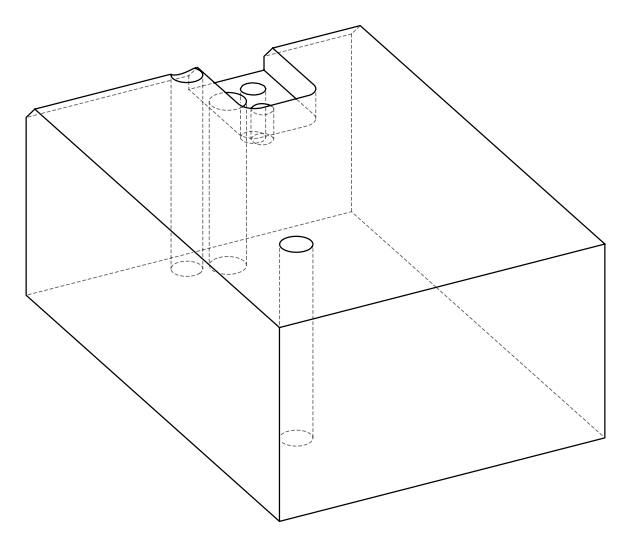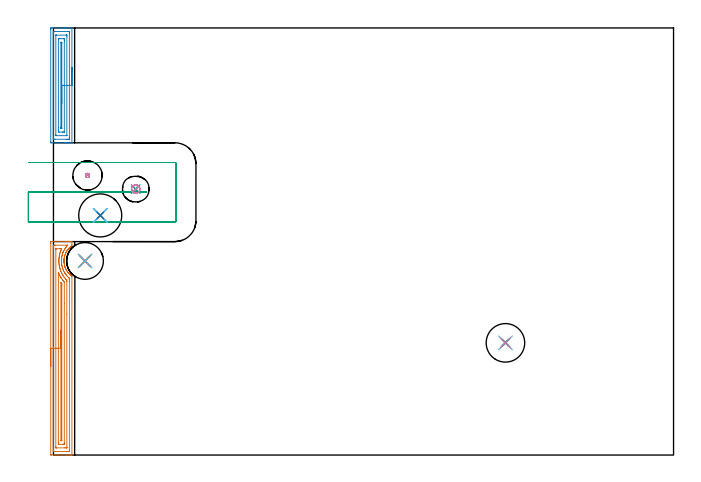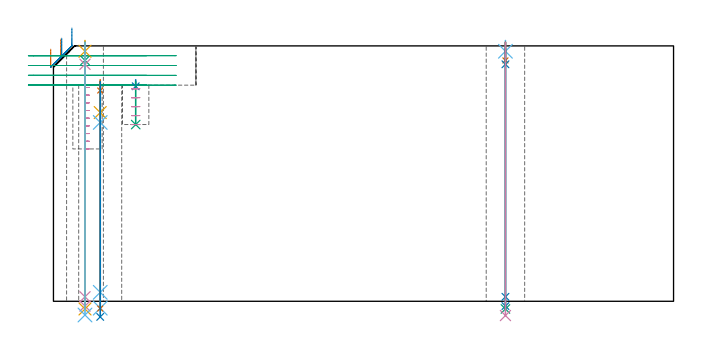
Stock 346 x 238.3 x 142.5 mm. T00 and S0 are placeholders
(PLAN: 22 operations, 17 tool changes, 17.2 min)
(1 AREA_MILL | FG_CHAMFER_SURFACE | UGT0205_001 | 4.75 min | 8745 mm3)
(2 AREA_MILL_1 | FG_CHAMFER_SURFACE_1 | UGT0205_001 | 2.75 min | 4916 mm3)
(3 MILL_SLOT | SLOT_PARTIAL_RECTANGULAR | UGT0201_105 | Follow Part, ap 5.5, ae 75% | 3.01 min | 93759 mm3)
(4 MILL_BLIND_HOLE_FROM_SOLID_MATERIAL | STEP1POCKET | UGT0201_132 | Spiral | 0.4 min | 7419 mm3)
(5 SPOT_DRILL | STEP1HOLE | NXT0321_9005460120000 | 0.05 min | 185 mm3)
(6 SPOT_DRILL_1 | STEP1HOLE_1 | NXT0321_9005460120000 | 0.05 min | 180 mm3)
(7 SPOT_DRILL_2 | STEP1HOLE_2 | NXT0321_9005460120000 | 0.05 min | 185 mm3)
(8 SPOT_DRILL_3 | STEP1POCKET_1 | NXT0321_9005460120000 | 0.03 min | 3 mm3)
(9 DRILL_BLIND_HOLE_INTO_CENTER | STEP1HOLE | UGT0301_178 | 0.04 min | 104 mm3)
(10 GUN_DRILL_THROUGH_HOLE | STEP1HOLE | UGT0307_001 | 0.63 min | 2620 mm3)
(11 SPADE_DRILL_TO_ENLARGE_THROUGH_HOLE | STEP1HOLE | UGT0306_003 | 0.6 min | 14540 mm3)
(12 DRILL_TO_ENLARGE_THROUGH_HOLE | STEP1HOLE | UGT0301_050 | 0.61 min | 29436 mm3)
(13 DRILL_BLIND_HOLE_INTO_CENTER_1 | STEP1HOLE_1 | UGT0301_178 | 0.04 min | 109 mm3)
(14 GUN_DRILL_THROUGH_HOLE_1 | STEP1HOLE_1 | UGT0307_001 | 0.63 min | 2618 mm3)
(15 SPADE_DRILL_TO_ENLARGE_THROUGH_HOLE_1 | STEP1HOLE_1 | UGT0306_003 | 0.6 min | 14546 mm3)
(16 DRILL_TO_ENLARGE_THROUGH_HOLE_1 | STEP1HOLE_1 | UGT0301_052 | 0.61 min | 34235 mm3)
(17 DRILL_BLIND_HOLE_INTO_CENTER_2 | STEP1HOLE_2 | NXT0301_073 | 0.08 min | 1002 mm3)
(18 GUN_DRILL_THROUGH_HOLE_2 | STEP1HOLE_2 | UGT0307_007 | 0.59 min | 8332 mm3)
(19 DRILL_TO_ENLARGE_THROUGH_HOLE_2 | STEP1HOLE_2 | NXT0301_104 | 0.51 min | 9004 mm3)
(20 DRILL_TO_ENLARGE_THROUGH_HOLE_3 | STEP1HOLE_2 | UGT0301_057 | 0.53 min | 35996 mm3)
(21 DRILL_BLIND_HOLE_INTO_CENTER_3 | STEP1POCKET_1 | NXT0301_128 | 0.1 min | 2342 mm3)
(22 MILL_ROUGH_BLIND_HOLE_CONTOUR | STEP1POCKET_1 | NXT0201_013 | Spiral | 0.51 min | 1374 mm3)
(TOOL UGT0205_001 | Chamfer Mill 20 x 3 x 45 deg. | D20 FL50 Z2)
(TOOL UGT0201_105 | End Mill 22 mm | D22 FL25 Z2)
(TOOL UGT0201_132 | Carbide End Mill 14.0 | D14 FL30 Z4)
(TOOL NXT0321_9005460120000 | NC Spot Drill, 142deg, 12mm, Carbide, Uncoated | D12 PA142 FL30 Z2)
(TOOL UGT0301_178 | Twist Drill 5.4 mm | D5.4 PA118 FL55 Z2)
(TOOL UGT0307_001 | Gun Drill 5 mm | D5 PA130 FL24 Z1)
(TOOL UGT0306_003 | Spade Drill 12.5mm | D12.5 PA132 FL10 Z2)
(TOOL UGT0301_050 | Twist Drill 20.5 mm | D20.5 PA118 FL145 Z2)
(TOOL UGT0301_052 | Twist Drill 21.5 mm | D21.5 PA118 FL150 Z2)
(TOOL NXT0301_073 | Carbide Drill 10.2mm [860.1-1020-031A1-MM 2214] | D10.2 PA140 FL55 Z2)
(TOOL UGT0307_007 | Gun Drill 10 mm | D10 PA130 FL24 Z1)
(TOOL NXT0301_104 | Carbide Drill 14mm [860.1-1400-112A1-MM 2214] | D14 PA140 FL123 Z2)
(TOOL UGT0301_057 | Twist Drill 24 mm | D24 PA118 FL160 Z2)
(TOOL NXT0301_128 | Carbide Drill 12mm [861.1-1200-036A1-GP GC34] | D12 PA150 FL37.4 Z2)
(TOOL NXT0201_013 | ENDMILL 10mm | D10 FL30 Z4)
(OP 1 AREA_MILL)
G17 G21 G94 G90
T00 M6
G54
G17 G0 G90 X-1.5 Y49.55 S1061 M3
G43 Z152.5 H0
Z140.7
G94 G1 Y49.588 Z139.828 F250.
Y49.702 Z138.964
Y49.891 Z138.112
Y50.153 Z137.28
Y50.487 Z136.474
Y50.89 Z135.7
Y51.358 Z134.964
Y51.89 Z134.272
Y52.479 Z133.629
Y53.122 Z133.04
Y53.814 Z132.508
Y54.55 Z132.04
Y55.324 Z131.637
Y56.13 Z131.303
Y56.962 Z131.041
Y57.813 Z130.852
Y58.678 Z130.738
Y59.55 Z130.7
Y118.16
X-1.499 Y118.487 Z130.701
X-1.494 Y119.047 Z130.704
X-1.492 Y119.092 Z130.706
X-0.937 Y119.096 Z131.261
X-0.326 Y119.1 Z131.871
X7.068 Z139.263
X7.626 Z139.823
X7.958 Z140.154
X8.516 Z140.712
X8.847 Z141.042
X9.51 Z141.71
X9.88 Z142.08
X10.258 Y119.093 Z142.449
X10.297 Y119.09 Z142.488
X10.3 Y118.933 Z142.5
Y117.594
X10.293 Y116.75 Z142.493
X10.119 Y116.621 Z142.318
X10.047 Y116.566 Z142.246
X9.776 Y116.358 Z141.974
X9.649 Y116.255 Z141.848
X9.439 Y116.082 Z141.636
X9.292 Y115.949 Z141.487
X9.134 Y115.808 Z141.332
X9.046 Y115.729 Z141.245
X8.899 Y115.58 Z141.099
X8.815 Y115.494 Z141.015
X8.687 Y115.362 Z140.883
X8.554 Y115.227 Z140.752
X8.211 Y114.838 Z140.41
X8.162 Y114.776 Z140.361
X7.934 Y114.485 Z140.133
X7.82 Y114.331 Z140.02
X7.669 Y114.125 Z139.868
X7.601 Y114.022 Z139.799
X7.55 Y113.946 Z139.749
X7.279 Y113.503 Z139.477
X7.068 Y113.131 Z139.268
X7.025 Y113.054 Z139.225
X6.843 Y112.683 Z139.039
X6.785 Y112.569 Z138.983
X6.772 Y112.538 Z138.97
X6.677 Y112.317 Z138.876
X6.644 Y112.236 Z138.841
X6.612 Y112.162 Z138.81
X6.438 Y111.698 Z138.637
X6.322 Y111.343 Z138.518
X6.298 Y111.271 Z138.494
X6.213 Y110.965 Z138.41
X6.194 Y110.897 Z138.391
X6.179 Y110.845 Z138.378
X6.174 Y110.826 Z138.373
X6.071 Y110.379 Z138.269
X6.033 Y110.174 Z138.231
X5.99 Y109.934 Z138.186
X5.936 Y109.557 Z138.13
X5.926 Y109.487 Z138.12
X5.902 Y109.293 Z138.098
X5.888 Y109.05 Z138.085
Y109.047
X5.873 Y108.712 Z138.062
Y108.677 Z138.058
X5.871 Y108.664
X5.867 Y108.595 Z138.056
X5.86 Y108.147 Z138.05
X5.865 Y107.949 Z138.061
Y107.946
X5.872 Y107.771 Z138.066
X5.873 Y107.704 Z138.07
X5.874 Y107.686 Z138.071
X5.88 Y107.56 Z138.08
X5.884 Y107.505 Z138.083
X5.9 Y107.307 Z138.1
X5.966 Y106.812 Z138.165
X6.042 Y106.365 Z138.241
X6.125 Y105.985 Z138.321
X6.133 Y105.943 Z138.331
X6.138 Y105.92 Z138.336
X6.179 Y105.762 Z138.379
X6.24 Y105.539 Z138.435
X6.257 Y105.473 Z138.453
X6.394 Y105.029 Z138.592
X6.427 Y104.939 Z138.625
X6.475 Y104.806 Z138.674
X6.536 Y104.646 Z138.73
X6.559 Y104.581 Z138.754
X6.738 Y104.137 Z138.935
X6.786 Y104.028 Z138.983
X6.982 Y103.634 Z139.178
X7.189 Y103.245 Z139.387
X7.296 Y103.068 Z139.494
X7.423 Y102.856 Z139.621
X7.67 Y102.474 Z139.868
X7.755 Y102.353 Z139.954
X7.958 Y102.092 Z140.156
X8.104 Y101.902 Z140.303
X8.468 Y101.462 Z140.668
X8.553 Y101.367 Z140.753
X8.845 Y101.074 Z141.045
X8.958 Y100.961 Z141.156
X9.373 Y100.57 Z141.573
X9.438 Y100.514 Z141.637
X9.911 Y100.138 Z142.11
X10.2 Y99.922 Z142.4
X10.296 Y99.842 Z142.489
X10.3 Y99.734 Z142.5
Y0.166
X10.297 Y0.01 Z142.488
X10.258 Y0.007 Z142.449
X9.88 Y0. Z142.08
X9.51 Z141.71
X8.847 Z141.042
X7.626 Z139.823
X7.068 Z139.263
X-1.216 Y0.001 Z130.981
X-1.492 Y0.01 Z130.706
X-1.499 Y0.285 Z130.699
X-1.5 Y59.55 Z130.7
X-0.086 Z132.114
Y115.847
X-0.083 Y116.701 Z132.117
X-0.082 Y116.736 Z132.118
X-0.047 Y117.09 Z132.153
X0.447 Y117.098 Z132.647
X0.842 Y117.099 Z133.042
X1.334 Y117.1 Z133.534
X7.561 Y117.099 Z139.761
X7.715 Y117.097 Z139.915
X7.958 Y117.091 Z140.158
Y117.088
X7.771 Y116.888 Z139.971
X7.599 Y116.701 Z139.799
X7.352 Y116.416 Z139.552
X7.068 Y116.068 Z139.268
X6.955 Y115.922 Z139.155
X6.871 Y115.808 Z139.071
X6.585 Y115.4 Z138.785
X6.277 Y114.915 Z138.477
X6.179 Y114.752 Z138.379
X5.919 Y114.284 Z138.119
X5.785 Y114.022 Z137.985
X5.621 Y113.689 Z137.821
X5.375 Y113.129 Z137.575
X5.36 Y113.094 Z137.56
X5.35 Y113.068 Z137.55
X5.289 Y112.904 Z137.489
X5.118 Y112.408 Z137.318
X5.062 Y112.236 Z137.262
X4.911 Y111.724 Z137.111
X4.812 Y111.343 Z137.012
X4.735 Y111.007 Z136.935
X4.629 Y110.45 Z136.829
X4.598 Y110.252 Z136.798
X4.505 Y109.557 Z136.705
X4.451 Y108.716 Z136.651
X4.449 Y108.664 Z136.649
X4.448 Y108.616 Z136.648
Y108.197
X4.455 Y107.771 Z136.655
X4.457 Y107.714 Z136.657
X4.485 Y107.287 Z136.685
X4.521 Y106.878 Z136.721
X4.528 Y106.814 Z136.728
X4.538 Y106.74 Z136.738
X4.656 Y105.985 Z136.856
X4.68 Y105.844 Z136.88
X4.717 Y105.667 Z136.917
X4.854 Y105.092 Z137.054
X5.031 Y104.459 Z137.231
X5.114 Y104.199 Z137.314
X5.289 Y103.706 Z137.489
X5.448 Y103.306 Z137.648
X5.562 Y103.033 Z137.762
X5.868 Y102.413 Z138.068
X6.179 Y101.847 Z138.379
X6.298 Y101.64 Z138.498
X6.326 Y101.594 Z138.526
X6.373 Y101.52 Z138.573
X6.751 Y100.946 Z138.951
X6.995 Y100.627 Z139.195
X7.068 Y100.536 Z139.268
X7.429 Y100.1 Z139.629
X7.747 Y99.734 Z139.947
X7.958 Y99.524 Z140.158
X8.669 Y98.841 Z140.869
X8.847 Y98.678 Z141.047
X8.879 Y97.948 Z141.079
X8.886 Y97.094 Z141.086
Y97.017
Y3.253
X8.883 Y2.399 Z141.083
X8.882 Y2.364 Z141.082
X8.847 Y2.01 Z141.047
X8.353 Y2.002 Z140.553
X7.958 Y2.001 Z140.158
X7.466 Y2. Z139.666
X0.842 Y2.001 Z133.042
X0.347 Y2.003 Z132.547
X-0.047 Y2.01 Z132.153
X-0.081 Y2.399 Z132.119
X-0.083 Y2.435 Z132.117
X-0.086 Y3.292 Z132.114
Y59.55
X1.328 Z133.528
X1.329 Y114.915 Z133.529
X1.33 Y115.016 Z133.53
X1.333 Y115.066 Z133.533
X1.334 Y115.083 Z133.534
X1.364 Y115.09 Z133.564
X1.55 Y115.098 Z133.75
X3.511 Y115.1 Z135.711
X4.217 Y115.099 Z136.417
X4.4 Y115.095 Z136.6
X4.571 Y115.09 Z136.771
X4.4 Y114.712 Z136.6
X4.197 Y114.226 Z136.397
X4.115 Y114.022 Z136.315
X3.952 Y113.578 Z136.152
X3.796 Y113.129 Z135.996
X3.728 Y112.91 Z135.928
X3.531 Y112.236 Z135.731
X3.526 Y112.22 Z135.726
X3.511 Y112.159 Z135.711
X3.334 Y111.343 Z135.534
X3.225 Y110.737 Z135.425
X3.185 Y110.45 Z135.385
X3.119 Y109.951 Z135.319
X3.086 Y109.557 Z135.286
X3.061 Y109.116 Z135.261
X3.04 Y108.664 Z135.24
X3.035 Y108.249 Z135.235
X3.045 Y107.771 Z135.245
X3.065 Y107.326 Z135.265
X3.097 Y106.878 Z135.297
X3.158 Y106.339 Z135.358
X3.212 Y105.985 Z135.412
X3.327 Y105.277 Z135.527
X3.365 Y105.092 Z135.565
X3.511 Y104.443 Z135.711
X3.577 Y104.199 Z135.777
X3.603 Y104.106 Z135.803
X3.848 Y103.306 Z136.048
X4.037 Y102.778 Z136.237
X4.184 Y102.413 Z136.384
X4.4 Y101.901 Z136.6
X4.582 Y101.52 Z136.782
X4.762 Y101.157 Z136.962
X5.061 Y100.627 Z137.261
X5.289 Y100.244 Z137.489
X5.624 Y99.734 Z137.824
X5.853 Y99.409 Z138.053
X6.179 Y98.981 Z138.379
X6.291 Y98.841 Z138.491
X6.647 Y98.421 Z138.847
X6.852 Y98.186 Z139.052
X7.072 Y97.948 Z139.272
X7.465 Y97.551 Z139.665
X7.468 Y97.055 Z139.668
X7.471 Y96.651 Z139.671
X7.472 Y78.679 Z139.672
X7.471 Y4.185 Z139.671
X7.47 Y4.084 Z139.67
X7.467 Y4.034 Z139.667
X7.466 Y4.017 Z139.666
X7.436 Y4.01 Z139.636
X7.25 Y4.002 Z139.45
X7.068 Y4.001 Z139.268
X6.363 Y4. Z138.563
X1.732 Y4.001 Z133.932
X1.548 Y4.003 Z133.748
X1.425 Y4.006 Z133.625
X1.335 Y4.011 Z133.535
X1.333 Y4.051 Z133.533
X1.331 Y4.185 Z133.531
X1.329 Y4.589 Z133.529
X1.328 Y59.55 Z133.528
X2.743 Z134.943
Y101.397
X2.745 Y101.52 Z134.945
X2.749 Y101.85 Z134.949
X2.901 Y101.52 Z135.101
X3.003 Y101.287 Z135.203
X3.119 Y101.02 Z135.319
X3.303 Y100.627 Z135.503
X3.511 Y100.205 Z135.711
X3.759 Y99.734 Z135.959
X4.073 Y99.169 Z136.273
X4.277 Y98.841 Z136.477
X4.4 Y98.654 Z136.6
X4.886 Y97.948 Z137.086
X5.289 Y97.431 Z137.489
X5.593 Y97.055 Z137.793
X6.031 Y96.533 Z138.231
X6.051 Y96.497 Z138.251
X6.052 Y96.476 Z138.252
X6.056 Y96.285 Z138.256
X6.057 Y84.437 Z138.257
Y6.864
X6.056 Y6.095 Z138.256
X6.053 Y6.042 Z138.253
X6.051 Y6.019 Z138.251
X6.04 Y6.01 Z138.24
X5.935 Y6.006 Z138.135
X5.72 Y6.003 Z137.92
X5.289 Y6. Z137.489
X3.481 Z135.681
X3.069 Y6.002 Z135.269
X2.863 Y6.006 Z135.063
X2.761 Y6.01 Z134.961
X2.749 Y6.016 Z134.949
X2.747 Y6.032 Z134.947
X2.745 Y6.07 Z134.945
X2.743 Y6.742 Z134.943
Y6.864
Y59.55
X4.157 Z136.357
X4.158 Y96.162 Z136.358
X4.162 Z136.362
X4.4 Y95.865 Z136.6
X4.54 Y95.691 Z136.74
X4.603 Y95.609 Z136.803
X4.63 Y95.57 Z136.83
X4.636 Y95.513 Z136.836
X4.641 Y95.269 Z136.841
X4.643 Y95.026 Z136.843
Y8.406
X4.639 Y8.162 Z136.839
X4.636 Y8.01 Z136.836
X4.562 Y8.005 Z136.762
X4.4 Y8.001 Z136.6
X4.158 Y8. Z136.358
X4.157 Y8.001 Z136.357
Y59.55
Y60.422 Z136.395
Y61.286 Z136.509
Y62.138 Z136.698
Y62.97 Z136.96
Y63.776 Z137.294
Y64.55 Z137.697
Y65.286 Z138.165
Y65.978 Z138.696
Y66.621 Z139.286
Y67.21 Z139.929
Y67.741 Z140.621
Y68.21 Z141.357
Y68.613 Z142.131
Y68.947 Z142.937
Y69.209 Z143.769
Y69.398 Z144.62
Y69.512 Z145.485
Y69.55 Z146.357
G0 Z152.5
M5
M2
(OP 2 AREA_MILL_1)
G17 G21 G94 G90
T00 M6
G54
G17 G0 G90 X10.3 Y216.25 S1061 M3
G43 Z152.5 H0
G94 G1 Y216.212 Z151.628 F250.
Y216.098 Z150.764
Y215.909 Z149.912
Y215.647 Z149.08
Y215.313 Z148.274
Y214.91 Z147.5
Y214.442 Z146.764
Y213.91 Z146.072
Y213.321 Z145.429
Y212.678 Z144.84
Y211.986 Z144.308
Y211.25 Z143.84
Y210.476 Z143.437
Y209.67 Z143.103
Y208.838 Z142.841
Y207.987 Z142.652
Y207.122 Z142.538
Y206.25 Z142.5
Y174.294
X10.297 Y174.21 Z142.489
X10.277 Y174.207 Z142.469
X10.06 Y174.2 Z142.259
X8.336 Z140.535
X7.068 Z139.266
X6.879 Z139.077
X6.179 Z138.372
X-1.174 Z131.023
X-1.288 Y174.202 Z130.908
X-1.491 Y174.21 Z130.705
X-1.499 Y174.412 Z130.699
X-1.5 Y174.738 Z130.7
Y237.436
X-1.498 Y237.762 Z130.702
X-1.491 Y238.293 Z130.705
X-1.473 Y238.297 Z130.724
X-0.937 Y238.299 Z131.26
X-0.397 Y238.3 Z131.799
X6.179 Z138.372
X6.879 Z139.077
X7.068 Z139.266
X10.061 Z142.259
X10.277 Y238.293 Z142.469
X10.297 Y238.29 Z142.489
X10.3 Y238.206 Z142.5
Y206.25
X8.886 Z141.086
Y177.363
X8.883 Y176.514 Z141.083
X8.881 Y176.48 Z141.081
X8.847 Y176.21 Z141.047
X8.27 Y176.202 Z140.47
X7.958 Y176.201 Z140.158
X7.382 Y176.2 Z139.582
X0.842 Y176.201 Z133.042
X0.264 Y176.203 Z132.464
X-0.047 Y176.21 Z132.153
X-0.081 Y176.514 Z132.119
X-0.083 Y176.549 Z132.117
X-0.086 Y177.401 Z132.114
Y235.137
X-0.082 Y235.986 Z132.118
X-0.081 Y236.02 Z132.119
X-0.047 Y236.29 Z132.153
X0.53 Y236.298 Z132.73
X0.842 Y236.299 Z133.042
X1.418 Y236.3 Z133.618
X7.958 Y236.299 Z140.158
X8.536 Y236.297 Z140.736
X8.847 Y236.29 Z141.047
X8.881 Y235.986 Z141.081
X8.883 Y235.951 Z141.083
X8.886 Y235.099 Z141.086
Y206.25
X7.472 Z139.672
X7.471 Y178.289 Z139.671
X7.47 Y178.239 Z139.67
X7.468 Y178.215 Z139.668
X7.467 Y178.211 Z139.667
X7.424 Y178.208 Z139.624
X7.246 Y178.202 Z139.446
X7.157 Y178.2 Z139.357
X1.643 Y178.201 Z133.843
X1.465 Y178.206 Z133.665
X1.348 Y178.21 Z133.548
X1.334 Y178.221 Z133.534
X1.333 Y178.233 Z133.533
X1.331 Y178.289 Z133.531
X1.329 Y178.691 Z133.529
Y234.211
X1.33 Y234.261 Z133.53
X1.332 Y234.285 Z133.532
X1.334 Y234.289 Z133.534
X1.376 Y234.292 Z133.576
X1.554 Y234.298 Z133.754
X1.643 Y234.3 Z133.843
X7.157 Y234.299 Z139.357
X7.336 Y234.295 Z139.536
X7.452 Y234.29 Z139.652
X7.466 Y234.279 Z139.666
X7.467 Y234.267 Z139.667
X7.469 Y234.211 Z139.669
X7.471 Y233.809 Z139.671
X7.472 Y206.25 Z139.672
X6.057 Z138.257
Y180.377
X6.056 Y180.281 Z138.256
X6.054 Y180.234 Z138.254
X6.051 Y180.216 Z138.251
X6.036 Y180.207 Z138.236
X5.289 Y180.201 Z137.489
X5.153 Y180.2 Z137.353
X3.374 Y180.201 Z135.574
X2.76 Y180.21 Z134.96
X2.745 Y180.828 Z134.945
X2.744 Y180.952 Z134.944
X2.743 Y182.727 Z134.943
Y232.123
X2.744 Y232.219 Z134.944
X2.746 Y232.266 Z134.946
X2.749 Y232.284 Z134.949
X2.764 Y232.293 Z134.964
X3.511 Y232.299 Z135.711
X3.647 Y232.3 Z135.847
X5.426 Y232.299 Z137.626
X6.04 Y232.29 Z138.24
X6.055 Y231.672 Z138.255
X6.056 Y231.548 Z138.256
X6.057 Y230.782 Z138.257
Y206.25
X4.643 Z136.843
X4.642 Y182.485 Z136.842
X4.638 Y182.243 Z136.838
X4.636 Y182.216 Z136.836
X4.629 Y182.21 Z136.829
X4.598 Y182.204 Z136.798
X4.532 Y182.201 Z136.732
X4.4 Y182.202 Z136.6
X4.224 Y182.207 Z136.424
X4.167 Y182.21 Z136.367
X4.162 Y182.323 Z136.362
X4.159 Y182.485 Z136.359
X4.157 Y182.727 Z136.357
Y182.97
X4.158 Y230.015 Z136.358
X4.162 Y230.257 Z136.362
X4.164 Y230.284 Z136.364
X4.171 Y230.29 Z136.371
X4.202 Y230.296 Z136.402
X4.268 Y230.299 Z136.468
X4.4 Y230.298 Z136.6
X4.576 Y230.293 Z136.776
X4.633 Y230.29 Z136.833
X4.638 Y230.177 Z136.838
X4.641 Y230.015 Z136.841
X4.643 Y229.773 Z136.843
Y229.53
Y206.25
Y205.378 Z136.881
Y204.514 Z136.995
Y203.662 Z137.184
Y202.83 Z137.446
Y202.024 Z137.78
Y201.25 Z138.183
Y200.514 Z138.652
Y199.822 Z139.183
Y199.179 Z139.772
Y198.59 Z140.415
Y198.059 Z141.107
Y197.59 Z141.843
Y197.187 Z142.617
Y196.853 Z143.423
Y196.591 Z144.255
Y196.402 Z145.107
Y196.288 Z145.972
Y196.25 Z146.843
G0 Z152.5
M5
M2
(OP 3 MILL_SLOT)
G17 G21 G94 G90
T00 M6
G54
G17 G0 G90 X-14. Y146.6 S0 M3
G43 Z152.5 H0
Z137.025
G94 G1 X-11. F250.
X52. F500.
Y146.7
X-11.
X-14. F250.
Y130.1
X-11.
X67.8 F500.
G3 X68.5 Y130.8 R0.7
G1 Y162.5
G3 X67.8 Y163.2 R0.7
G1 X-11.
X-14. F250.
G0 Y146.6 Z131.55
G1 X-11.
X52. F500.
Y146.7
X-11.
X-14. F250.
Y130.1
X-11.
X67.8 F500.
G3 X68.5 Y130.8 R0.7
G1 Y162.5
G3 X67.8 Y163.2 R0.7
G1 X-11.
X-14. F250.
G0 Y146.6 Z126.075
G1 X-11.
X52. F500.
Y146.7
X-11.
X-14. F250.
Y130.1
X-11.
X67.8 F500.
G3 X68.5 Y130.8 R0.7
G1 Y162.5
G3 X67.8 Y163.2 R0.7
G1 X-11.
X-14. F250.
G0 Y146.6 Z120.6
G1 X-11.
X52. F500.
Y146.7
X-11.
X-14. F250.
Y130.1
X-11.
X67.8 F500.
G3 X68.5 Y130.8 R0.7
G1 Y162.5
G3 X67.8 Y163.2 R0.7
G1 X-11.
X-14. F250.
G0 Z152.5
M5
M2
(OP 4 MILL_BLIND_HOLE_FROM_SOLID_MATERIAL)
G17 G21 G94 G90
T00 M6
G54
G17 G0 G90 X19. Y156. S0 M3
G43 Z152.5 H0
Z119.311
G94 G3 X19.575 Y156.575 R0.575 F250.
X19. Y157.15 R0.575
X17.85 Y156. R1.15
X19. Y157.15 R-1.15
X18.425 Y156.575 R0.575
X19. Y156. R0.575
G0 Z115.022
G3 X19.575 Y156.575 R0.575
X19. Y157.15 R0.575
X17.85 Y156. R1.15
X19. Y157.15 R-1.15
X18.425 Y156.575 R0.575
X19. Y156. R0.575
G0 Z110.733
G3 X19.575 Y156.575 R0.575
X19. Y157.15 R0.575
X17.85 Y156. R1.15
X19. Y157.15 R-1.15
X18.425 Y156.575 R0.575
X19. Y156. R0.575
G0 Z106.444
G3 X19.575 Y156.575 R0.575
X19. Y157.15 R0.575
X17.85 Y156. R1.15
X19. Y157.15 R-1.15
X18.425 Y156.575 R0.575
X19. Y156. R0.575
G0 Z102.156
G3 X19.575 Y156.575 R0.575
X19. Y157.15 R0.575
X17.85 Y156. R1.15
X19. Y157.15 R-1.15
X18.425 Y156.575 R0.575
X19. Y156. R0.575
G0 Z97.867
G3 X19.575 Y156.575 R0.575
X19. Y157.15 R0.575
X17.85 Y156. R1.15
X19. Y157.15 R-1.15
X18.425 Y156.575 R0.575
X19. Y156. R0.575
G0 Z93.578
G3 X19.575 Y156.575 R0.575
X19. Y157.15 R0.575
X17.85 Y156. R1.15
X19. Y157.15 R-1.15
X18.425 Y156.575 R0.575
X19. Y156. R0.575
G0 Z89.289
G3 X19.575 Y156.575 R0.575
X19. Y157.15 R0.575
X17.85 Y156. R1.15
X19. Y157.15 R-1.15
X18.425 Y156.575 R0.575
X19. Y156. R0.575
G0 Z85.
G3 X19.575 Y156.575 R0.575
X19. Y157.15 R0.575
X17.85 Y156. R1.15
X19. Y157.15 R-1.15
X18.425 Y156.575 R0.575
X19. Y156. R0.575
G0 Z152.5
M5
M2
(OP 5 SPOT_DRILL)
G17 G21 G94 G90
T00 M6
G54
G17 G0 G90 X17.6 Y108.3 S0 M3
G43 Z152.5 H0
G94 G81 G98 Z139.5 F250. R145.5
G80
M5
M2
(OP 6 SPOT_DRILL_1)
G17 G21 G94 G90
T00 M6
G54
G17 G0 G90 X252.2 Y62.6 S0 M3
G43 Z152.5 H0
G94 G81 G98 Z139.5 F250. R145.5
G80
M5
M2
(OP 7 SPOT_DRILL_2)
G17 G21 G94 G90
T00 M6
G54
G17 G0 G90 X26.1 Y133.7 S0 M3
G43 Z152.5 H0
G94 G81 G98 Z117.6 F250. R123.6
G80
M5
M2
(OP 8 SPOT_DRILL_3)
G17 G21 G94 G90
T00 M6
G54
G17 G0 G90 X45.9 Y148.4 S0 M3
G43 Z152.5 H0
G94 G81 G98 Z119.967 F250. R123.6
G80
M5
M2
(OP 9 DRILL_BLIND_HOLE_INTO_CENTER)
G17 G21 G94 G90
T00 M6
G54
G17 G0 G90 X17.6 Y108.3 S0 M3
G43 Z152.5 H0
G94 G81 G98 Z134.4 F250. R144.5
G80
M5
M2
(OP 10 GUN_DRILL_THROUGH_HOLE)
G17 G21 G94 G90
T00 M6
G54
G17 G0 G90 X17.6 Y108.3 M8
G43 Z152.5 H0
Z140.822
S716 M3
G94 G1 Z132.236 F125. M26
G4 X.084
Z2.5 F250.
G4 X.084
Z-2.666 F125.
G4 X.084
M5
M9
G0 Z140.822
Z152.5
M2
(OP 11 SPADE_DRILL_TO_ENLARGE_THROUGH_HOLE)
G17 G21 G94 G90
T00 M6
G54
G17 G0 G90 X17.6 Y108.3 S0 M3
G43 Z152.5 H0
G94 G73 G98 Z-4.283 F250. Q12.232 R144.5
G80
M5
M2
(OP 12 DRILL_TO_ENLARGE_THROUGH_HOLE)
G17 G21 G94 G90
T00 M6
G54
G17 G0 G90 X17.6 Y108.3 S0 M3
G43 Z152.5 H0
G94 G73 G98 Z-7.659 F250. Q18.77 R144.5
G80
M5
M2
(OP 13 DRILL_BLIND_HOLE_INTO_CENTER_1)
G17 G21 G94 G90
T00 M6
G54
G17 G0 G90 X252.2 Y62.6 S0 M3
G43 Z152.5 H0
G94 G81 G98 Z134.4 F250. R144.5
G80
M5
M2
(OP 14 GUN_DRILL_THROUGH_HOLE_1)
G17 G21 G94 G90
T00 M6
G54
G17 G0 G90 X252.2 Y62.6 M8
G43 Z152.5 H0
Z141.062
S716 M3
G94 G1 Z132.236 F125. M26
G4 X.084
Z2.5 F250.
G4 X.084
Z-2.666 F125.
G4 X.084
M5
M9
G0 Z141.062
Z152.5
M2
(OP 15 SPADE_DRILL_TO_ENLARGE_THROUGH_HOLE_1)
G17 G21 G94 G90
T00 M6
G54
G17 G0 G90 X252.2 Y62.6 S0 M3
G43 Z152.5 H0
G94 G73 G98 Z-4.283 F250. Q12.232 R144.5
G80
M5
M2
(OP 16 DRILL_TO_ENLARGE_THROUGH_HOLE_1)
G17 G21 G94 G90
T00 M6
G54
G17 G0 G90 X252.2 Y62.6 S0 M3
G43 Z152.5 H0
G94 G73 G98 Z-7.959 F250. Q21.494 R144.5
G80
M5
M2
(OP 17 DRILL_BLIND_HOLE_INTO_CENTER_2)
G17 G21 G94 G90
T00 M6
G54
G17 G0 G90 X26.1 Y133.7 S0 M3
G43 Z152.5 H1
G94 G81 G98 Z105.3 F250. R122.6
G80
M5
M2
(OP 18 GUN_DRILL_THROUGH_HOLE_2)
G17 G21 G94 G90
T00 M6
G54
G17 G0 G90 X26.1 Y133.7 M8
G43 Z152.5 H0
Z116.525
S716 M3
G94 G1 Z99.788 F125. M26
G4 X.084
Z5. F250.
G4 X.084
Z-3.832 F125.
G4 X.084
M5
M9
G0 Z116.525
Z152.5
M2
(OP 19 DRILL_TO_ENLARGE_THROUGH_HOLE_2)
G17 G21 G94 G90
T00 M6
G54
G17 G0 G90 X26.1 Y133.7 S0 M3
G43 Z152.5 H1
G94 G73 G98 Z-4.048 F250. Q13.85 R122.6
G80
M5
M2
(OP 20 DRILL_TO_ENLARGE_THROUGH_HOLE_3)
G17 G21 G94 G90
T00 M6
G54
G17 G0 G90 X26.1 Y133.7 S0 M3
G43 Z152.5 H0
G94 G73 G98 Z-8.71 F250. Q21.552 R122.6
G80
M5
M2
(OP 21 DRILL_BLIND_HOLE_INTO_CENTER_3)
G17 G21 G94 G90
T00 M6
G54
G17 G0 G90 X45.9 Y148.4 S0 M3
G43 Z152.5 H1
G94 G81 G98 Z98.6 F250. R122.6
G80
M5
M2
(OP 22 MILL_ROUGH_BLIND_HOLE_CONTOUR)
G17 G21 G94 G90
T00 M6
G54
G17 G0 G90 X45.9 Y148.4 S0 M3
G43 Z152.5 H0
Z118.6
G94 G3 X46.103 Y150.547 R1.083 F250.
X43.592 Y148.84 R2.147
X45.46 Y146.092 R2.35
X43.592 Y148.84 R-2.35
X44.526 Y147.466 R1.175
X45.9 Y148.4 R1.175
G0 Z113.6
G3 X46.103 Y150.547 R1.083
X43.592 Y148.84 R2.147
X45.46 Y146.092 R2.35
X43.592 Y148.84 R-2.35
X44.526 Y147.466 R1.175
X45.9 Y148.4 R1.175
G0 Z108.6
G3 X46.103 Y150.547 R1.083
X43.592 Y148.84 R2.147
X45.46 Y146.092 R2.35
X43.592 Y148.84 R-2.35
X44.526 Y147.466 R1.175
X45.9 Y148.4 R1.175
G0 Z103.6
G3 X46.103 Y150.547 R1.083
X43.592 Y148.84 R2.147
X45.46 Y146.092 R2.35
X43.592 Y148.84 R-2.35
X44.526 Y147.466 R1.175
X45.9 Y148.4 R1.175
G0 Z98.6
G3 X46.103 Y150.547 R1.083
X43.592 Y148.84 R2.147
X45.46 Y146.092 R2.35
X43.592 Y148.84 R-2.35
X44.526 Y147.466 R1.175
X45.9 Y148.4 R1.175
G0 Z152.5
M5
M2
